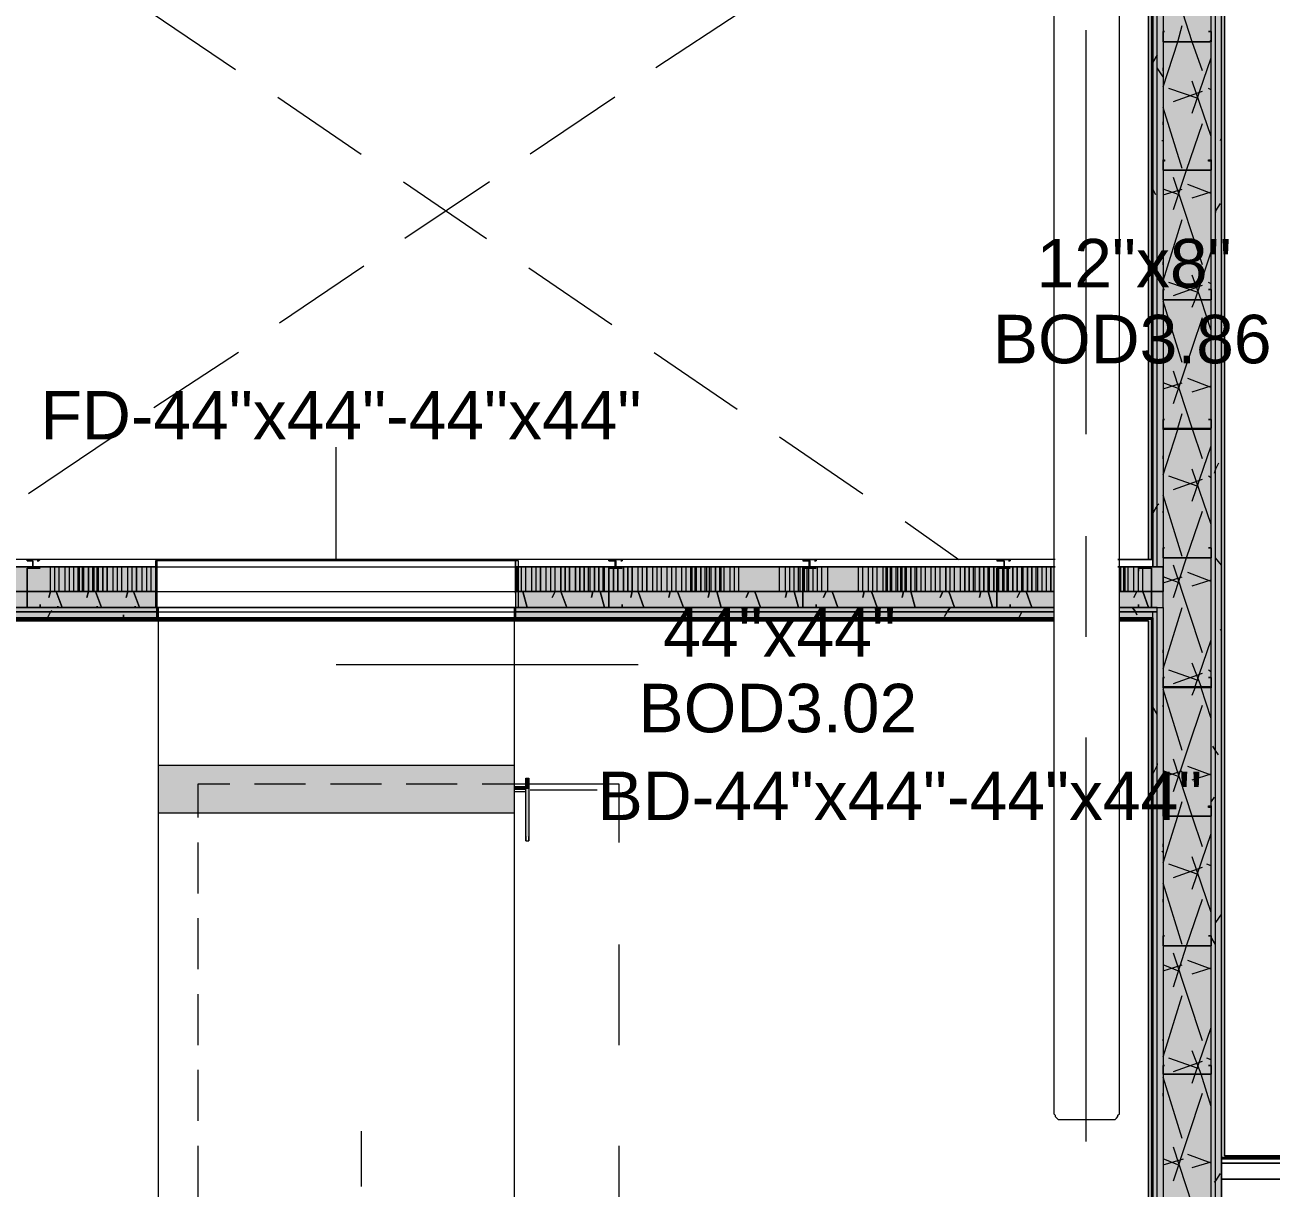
# Model space of a CAD drawing. Header units: metres. Extents: x 39 to 278, y -7 to 151.
# Drawn here: x 61.333 to 65.249, y 29.947 to 33.602 of the extents above; entities that cross this region are included whole.
import ezdxf

# ---------------------------------------------------------------- set-up
doc = ezdxf.new("R2010")
doc.units = ezdxf.units.M
doc.layers.add('HVAC - Ductos', color=5, linetype='Continuous', lineweight=50)
doc.layers.add('PDF_Geometry', color=7, linetype='Continuous', true_color=0xaaaaaa)
doc.layers.add('PDF_Solid Fills', color=7, linetype='Continuous', true_color=0xffffff)
doc.layers.add('PDF_Text', color=7, linetype='Continuous')
doc.styles.add('PDF Helvetica', font='')
doc.styles.get('PDF Helvetica').set_extended_font_data('Helvetica')

msp = doc.modelspace()

# ---------------------------------------------------------------- hatches: boundary and pattern name
at = {"layer": 'PDF_Solid Fills', "lineweight": 0, "transparency": 33554559}
h = msp.add_hatch(color=256, dxfattribs=at)
h.paths.add_polyline_path([(65.0614, 28.7595), (65.0752, 28.7595), (65.0752, 35.0342), (65.0614, 35.0342)])
h.paths.add_polyline_path([(65.0752, 26.5228), (65.0614, 26.5228), (65.0614, 24.9003), (65.0752, 24.9003)])
h = msp.add_hatch(color=256, dxfattribs=at)
h.paths.add_polyline_path([(65.0935, 28.7595), (65.0935, 35.0525), (65.0752, 35.0525), (65.0752, 28.7595)])
h.paths.add_polyline_path([(65.0935, 24.882), (65.0935, 26.5228), (65.0752, 26.5228), (65.0752, 24.882)])
h = msp.add_hatch(color=256, dxfattribs=at)
h.paths.add_polyline_path([(64.9102, 26.5228), (64.8918, 26.5228), (64.8918, 25.0653), (64.9102, 25.0653)])
h.paths.add_polyline_path([(64.8918, 31.8991), (64.9102, 31.8991), (64.9102, 34.8692), (64.8918, 34.8692)])
h.paths.add_polyline_path([(64.8918, 28.7595), (64.9102, 28.7595), (64.9102, 31.7708), (64.8918, 31.7708)])
h = msp.add_hatch(color=256, dxfattribs=at)
h.paths.add_polyline_path([(64.9102, 28.7595), (65.0614, 28.7595), (65.0614, 34.8829), (64.9102, 34.8829)])
h.paths.add_polyline_path([(65.0614, 26.5228), (64.9102, 26.5228), (64.9102, 25.0516), (65.0614, 25.0516)])
h = msp.add_hatch(color=256, dxfattribs=at)
h.paths.add_polyline_path([(64.8918, 26.5228), (64.878, 26.5228), (64.878, 25.0836), (64.8918, 25.0836)])
h.paths.add_polyline_path([(64.878, 31.8991), (64.8918, 31.8991), (64.8918, 34.8508), (64.878, 34.8508)])
h.paths.add_polyline_path([(64.878, 28.7595), (64.8918, 28.7595), (64.8918, 31.7571), (64.878, 31.7571)])
h = msp.add_hatch(color=256, dxfattribs=at)
h.paths.add_polyline_path([(61.7476, 31.8212), (61.7476, 31.8991), (61.0097, 31.8991), (61.0097, 31.8212)])
h.paths.add_polyline_path([(64.7726, 31.8991), (64.7726, 31.8212), (64.9102, 31.8212), (64.9102, 31.8991)])
h.paths.add_polyline_path([(62.8751, 31.8991), (62.8751, 31.8212), (64.5664, 31.8212), (64.5664, 31.8991)])
h = msp.add_hatch(color=256, dxfattribs=at)
h.paths.add_polyline_path([(61.7476, 31.8212), (61.7476, 31.8991), (61.0097, 31.8991), (61.0097, 31.8212)])
h.paths.add_polyline_path([(64.7726, 31.8991), (64.7726, 31.8212), (64.9102, 31.8212), (64.9102, 31.8991)])
h.paths.add_polyline_path([(62.8751, 31.8991), (62.8751, 31.8212), (64.5664, 31.8212), (64.5664, 31.8991)])
h = msp.add_hatch(color=256, dxfattribs=at)
h.paths.add_polyline_path([(61.7476, 31.7708), (61.7476, 31.8212), (60.9318, 31.8212), (60.9318, 31.7708)])
h.paths.add_polyline_path([(64.7726, 31.7708), (64.9102, 31.7708), (64.9102, 31.8212), (64.7726, 31.8212)])
h.paths.add_polyline_path([(64.5664, 31.7708), (64.5664, 31.8212), (62.8751, 31.8212), (62.8751, 31.7708)])
h = msp.add_hatch(color=256, dxfattribs=at)
h.paths.add_polyline_path([(61.7476, 31.7708), (61.7476, 31.8212), (60.9318, 31.8212), (60.9318, 31.7708)])
h.paths.add_polyline_path([(64.7726, 31.7708), (64.9102, 31.7708), (64.9102, 31.8212), (64.7726, 31.8212)])
h.paths.add_polyline_path([(64.5664, 31.7708), (64.5664, 31.8212), (62.8751, 31.8212), (62.8751, 31.7708)])
h = msp.add_hatch(color=256, dxfattribs=at)
h.paths.add_polyline_path([(61.7476, 31.7571), (61.7476, 31.7708), (60.8814, 31.7708), (60.8814, 31.7571)])
h.paths.add_polyline_path([(64.7726, 31.7571), (64.8918, 31.7571), (64.8918, 31.7708), (64.7726, 31.7708)])
h.paths.add_polyline_path([(64.5664, 31.7571), (64.5664, 31.7708), (62.8751, 31.7708), (62.8751, 31.7571)])
h = msp.add_hatch(color=256, dxfattribs=at)
h.paths.add_polyline_path([(61.7476, 31.7571), (61.7476, 31.7708), (60.8814, 31.7708), (60.8814, 31.7571)])
h.paths.add_polyline_path([(64.7726, 31.7571), (64.8918, 31.7571), (64.8918, 31.7708), (64.7726, 31.7708)])
h.paths.add_polyline_path([(64.5664, 31.7571), (64.5664, 31.7708), (62.8751, 31.7708), (62.8751, 31.7571)])
h = msp.add_hatch(color=256, dxfattribs=at)
h.paths.add_polyline_path([(61.7476, 31.7387), (61.7476, 31.7571), (60.8676, 31.7571), (60.8676, 31.7387)])
h.paths.add_polyline_path([(64.7726, 31.7571), (64.7726, 31.7387), (64.8781, 31.7387), (64.8781, 31.7571)])
h.paths.add_polyline_path([(62.8751, 31.7571), (62.8751, 31.7387), (64.5664, 31.7387), (64.5664, 31.7571)])
h = msp.add_hatch(color=256, dxfattribs=at)
h.paths.add_polyline_path([(61.7476, 31.7387), (61.7476, 31.7571), (60.8676, 31.7571), (60.8676, 31.7387)])
h.paths.add_polyline_path([(64.7726, 31.7571), (64.7726, 31.7387), (64.8781, 31.7387), (64.8781, 31.7571)])
h.paths.add_polyline_path([(62.8751, 31.7571), (62.8751, 31.7387), (64.5664, 31.7387), (64.5664, 31.7571)])

# ---------------------------------------------------------------- linework, layer by layer
at = {"layer": 'HVAC - Ductos', "lineweight": 0}
for points in [[(65.1026, 35.0662), (65.0981, 35.0662), (65.0935, 35.0662), (65.0935, 35.0525), (65.0935, 35.0342), (65.0935, 34.9608), (65.0935, 30.0383), (65.0935, 29.9145), (70.0481, 29.9145), (65.0935, 29.9145), (65.0935, 24.9736), (65.0935, 29.8641)], [(62.3114, 31.9175), (62.3114, 32.275)], [(62.3114, 31.592), (63.2602, 31.592)], [(61.9768, 31.2162), (61.876, 31.2162), (61.876, 31.1108)], [(62.2151, 31.2162), (62.0547, 31.2162)], [(62.4534, 31.2162), (62.293, 31.2162)], [(62.6918, 31.2162), (62.5314, 31.2162)], [(63.2006, 31.0329), (63.2006, 31.2162), (62.9164, 31.2162), (62.9072, 31.2162), (62.8706, 31.2162), (62.7697, 31.2162)], [(62.921, 31.1979), (63.1318, 31.1979)], [(61.876, 31.0329), (61.876, 30.8724)], [(61.876, 30.7945), (61.876, 30.6341)], [(63.2006, 30.3958), (63.2006, 30.712)], [(61.876, 30.5562), (61.876, 30.3958)], [(61.876, 30.3178), (61.876, 30.1575)], [(62.3893, 30.1253), (62.3893, 29.9512)], [(61.876, 30.0795), (61.876, 29.9191)], [(63.2006, 29.7633), (63.2006, 30.0795)]]:
    msp.add_lwpolyline(points, dxfattribs=at)
for points in [[(62.8843, 31.9175), (61.743, 31.9175), (61.743, 31.7708), (62.8843, 31.7708)], [(62.8706, 31.7708), (62.8706, 25.6703), (61.7522, 25.6703), (61.7522, 31.7708)], [(62.8706, 31.2758), (62.8706, 31.1245), (61.7522, 31.1245), (61.7522, 31.2758)]]:
    msp.add_lwpolyline(points, close=True, dxfattribs=at)
at = {"layer": 'HVAC - Ductos', "lineweight": 0, "transparency": 33554559}
msp.add_solid([(61.7522, 31.2758), (61.7522, 31.1245), (62.8706, 31.2758), (62.8706, 31.1245)], dxfattribs=at)
at = {"layer": 'PDF_Geometry', "lineweight": 0}
for points in [[(67.4723, 35.0662), (65.0935, 35.0662), (55.0559, 35.0662), (55.0559, 34.8508), (58.2734, 34.8508), (58.2734, 33.21), (58.4567, 33.21), (58.4567, 34.8508), (60.8493, 34.8508), (60.8493, 31.7387), (61.0326, 31.7387), (61.7476, 31.7387), (61.7476, 31.9221), (61.0326, 31.9221), (61.0326, 34.8508), (64.878, 34.8508), (64.878, 31.9221), (64.768, 31.9221)], [(65.0752, 28.7595), (65.0752, 34.8508), (65.0752, 35.0342), (65.0752, 35.0525), (55.0742, 35.0525), (55.0742, 35.0342), (55.0742, 34.8829), (55.0742, 34.8692), (55.2392, 34.8692), (58.2963, 34.8692)], [(55.0742, 28.842), (55.0742, 34.9608), (55.0879, 34.9608), (55.0879, 34.892), (55.0879, 34.9608), (55.0879, 34.892), (55.0879, 35.0342), (65.0614, 35.0342), (65.0614, 34.8829), (64.9102, 34.8829), (64.9102, 34.8692), (64.9102, 34.8508), (64.9102, 31.8991), (64.9102, 31.8212)], [(64.7726, 31.7387), (64.878, 31.7387), (64.878, 28.7595), (65.0935, 28.7595), (65.0935, 34.8508), (65.0935, 34.9608), (67.4723, 34.9608)], [(65.0935, 30.0383), (65.0935, 34.9608)], [(65.0935, 30.0383), (65.0935, 34.9608)], [(58.4384, 34.8692), (60.8676, 34.8692), (60.8676, 34.8508), (60.8676, 31.7571), (60.8814, 31.7571), (61.0326, 31.7571), (61.7476, 31.7571), (62.8751, 31.7571), (62.8751, 31.7708)], [(64.8918, 31.8991), (64.8918, 34.8508), (64.8918, 34.8692), (61.0097, 34.8692)], [(62.8751, 31.8991), (62.8751, 31.8212), (63.1684, 31.8212), (63.778, 31.8212), (64.3876, 31.8212), (64.5664, 31.8212), (64.3876, 31.8212), (63.778, 31.8212), (63.1684, 31.8212), (62.8751, 31.8212), (62.8751, 31.7708), (64.5664, 31.7708), (62.8751, 31.7708), (61.7476, 31.7708), (61.0326, 31.7708), (60.9318, 31.7708), (60.8814, 31.7708), (60.8814, 34.8508)], [(61.0326, 34.8508), (64.8735, 34.8508), (64.8735, 34.8462), (64.8689, 34.8416), (64.8643, 34.8416), (61.0326, 34.8416), (64.8643, 34.8416), (61.0326, 34.8416), (64.8643, 34.8416), (64.8689, 34.8416), (64.8735, 34.8462), (64.8735, 34.8508), (61.0326, 34.8508), (61.0097, 34.8508), (61.0097, 31.8991), (61.0326, 31.8991), (61.7476, 31.8991), (62.8751, 31.8991), (64.571, 31.8991), (62.8751, 31.8991), (62.8751, 31.9221), (62.8751, 31.7387), (64.5664, 31.7387), (62.8751, 31.7387)], [(64.8735, 34.8462), (64.8735, 31.9221), (64.8735, 34.8508), (64.8735, 34.8462), (64.8689, 34.8416), (64.8643, 34.8416), (64.8643, 31.9221), (64.8643, 34.8416)], [(64.8735, 31.9221), (64.8735, 34.8508)], [(64.878, 28.7595), (65.0935, 28.7595), (65.0935, 34.8508)], [(65.0614, 28.7595), (65.0614, 34.805)], [(65.0935, 34.7958), (65.0935, 30.1895)], [(64.7726, 31.9221), (64.7726, 34.31), (64.768, 34.3146), (64.768, 34.3192), (64.7635, 34.3237), (64.7589, 34.3283), (64.7543, 34.3283), (64.7497, 34.3283), (64.5893, 34.3283), (64.5848, 34.3283), (64.5802, 34.3283), (64.5756, 34.3237), (64.571, 34.3192), (64.571, 34.3146), (64.5664, 34.31), (64.5664, 31.9221)], [(64.5664, 34.1496), (64.5664, 30.1803), (64.571, 30.1758), (64.571, 30.1712), (64.5756, 30.1666), (64.5802, 30.162), (64.5848, 30.162), (64.5893, 30.162), (64.7497, 30.162), (64.7543, 30.162), (64.7589, 30.162), (64.7635, 30.1666), (64.768, 30.1712), (64.768, 30.1758), (64.7726, 30.1803), (64.7726, 34.1496)], [(60.9318, 33.7691), (60.9318, 33.1596), (60.9318, 32.55), (60.9318, 31.8991), (60.9318, 31.8212), (61.0097, 31.8212), (61.0326, 31.8212), (61.3397, 31.8212), (61.7476, 31.8212), (62.8751, 31.8212), (63.1684, 31.8212), (63.778, 31.8212), (64.3876, 31.8212), (64.5664, 31.8212)], [(61.7292, 33.6408), (61.9951, 33.462)], [(63.581, 33.6408), (63.3152, 33.4666)], [(64.6672, 33.5858), (64.6672, 32.3162)], [(64.9147, 33.5812), (64.9147, 33.5812)], [(65.0522, 33.5812), (65.0522, 33.5812)], [(62.128, 33.375), (62.3893, 33.1962)], [(63.1868, 33.375), (62.921, 33.1962)], [(64.9102, 33.1458), (64.9102, 33.1458)], [(64.9102, 33.1458), (64.9102, 33.1458)], [(62.5222, 33.1091), (62.7834, 32.9304)], [(62.7926, 33.1091), (62.5268, 32.9304)], [(62.3984, 32.8433), (62.1326, 32.6646)], [(62.9164, 32.8387), (63.1776, 32.66)], [(64.9147, 32.77), (64.9147, 32.77)], [(65.0522, 32.77), (65.0522, 32.77)], [(64.9102, 32.7379), (64.9102, 32.7379)], [(64.9102, 32.7379), (64.9102, 32.7379)], [(62.0043, 32.5729), (61.7384, 32.3987)], [(63.3106, 32.5729), (63.5718, 32.3941)], [(64.9147, 32.362), (64.9147, 32.362)], [(65.0522, 32.362), (65.0522, 32.362)], [(64.9102, 32.3345), (64.9102, 32.3345)], [(61.6101, 32.3071), (61.3442, 32.1283)], [(63.7047, 32.3071), (63.966, 32.1283)], [(64.0989, 32.0412), (64.2685, 31.9221)], [(64.6672, 31.9954), (64.6672, 31.6791)], [(61.7476, 31.8991), (61.7476, 31.8212), (62.8751, 31.8212), (62.8751, 31.8991), (62.8751, 31.9221), (61.7476, 31.9221), (61.7476, 31.7387), (61.0326, 31.7387)], [(64.571, 31.9221), (62.8751, 31.9221), (61.7476, 31.9221), (61.7476, 31.8991), (62.8751, 31.8991), (64.571, 31.8991)], [(64.571, 31.9221), (62.8751, 31.9221), (62.8751, 31.7387), (64.5664, 31.7387)], [(64.4106, 31.9221), (64.4106, 31.9221)], [(64.768, 31.9221), (64.878, 31.9221), (64.878, 31.8991), (64.768, 31.8991), (64.878, 31.8991), (64.8918, 31.8991), (64.9102, 31.8991), (64.9102, 31.8212), (64.878, 31.8212)], [(64.878, 31.9221), (64.878, 31.9221)], [(64.9102, 31.9267), (64.9102, 31.9267)], [(64.9102, 31.9267), (64.9102, 31.9267)], [(64.9147, 31.9587), (64.9147, 31.9587)], [(65.0522, 31.9587), (65.0522, 31.9587)], [(61.3672, 31.8945), (61.3718, 31.8945)], [(64.4106, 31.9175), (64.4106, 31.9175)], [(64.8735, 31.8212), (64.7726, 31.8212), (64.8735, 31.8212), (64.9102, 31.8212), (64.9102, 31.8991), (64.768, 31.8991)], [(61.3397, 31.867), (61.3397, 31.867)], [(62.8751, 31.8212), (62.8751, 31.7708), (61.7476, 31.7708), (61.7476, 31.7571), (62.8751, 31.7571), (64.5664, 31.7571)], [(61.7476, 31.8212), (61.7476, 31.7708)], [(64.7726, 31.7708), (64.9102, 31.7708), (64.9102, 31.8212), (64.8735, 31.8212), (64.7726, 31.8212)], [(61.3626, 31.7708), (61.3672, 31.7708)], [(64.5664, 31.7708), (62.8751, 31.7708), (62.8751, 31.7571), (64.5664, 31.7571), (62.8751, 31.7571)], [(63.778, 31.7891), (63.778, 31.7937)], [(64.3876, 31.7754), (64.3876, 31.7754)], [(64.7726, 30.5287), (64.7726, 31.7387), (64.878, 31.7387), (64.7726, 31.7387), (64.878, 31.7387), (64.7726, 31.7387), (64.878, 31.7387), (64.878, 31.7571), (64.7726, 31.7571), (64.8918, 31.7571), (64.8918, 31.7708), (64.7726, 31.7708), (64.878, 31.7708), (64.8918, 31.7708), (64.9102, 31.7708), (64.9102, 28.7595)], [(55.2392, 26.2753), (55.2392, 26.5228), (55.2575, 26.5228), (55.2713, 26.5228), (55.2713, 28.8099), (55.2713, 28.842), (55.2713, 28.8099), (55.2713, 26.5228), (55.2713, 25.0836), (64.878, 25.0836), (55.2759, 25.0836), (64.8735, 25.0836), (64.8735, 31.7387)], [(60.8401, 31.7295), (64.5664, 31.7295), (60.8401, 31.7295)], [(60.8401, 31.7295), (64.5664, 31.7295), (60.8401, 31.7295)], [(61.7476, 31.7571), (61.7476, 31.7387), (60.8493, 31.7387), (61.7476, 31.7387)], [(61.0326, 31.7387), (60.8676, 31.7387), (60.8493, 31.7387), (64.5664, 31.7387), (64.5664, 30.5287)], [(60.8493, 31.7387), (64.5664, 31.7387), (60.8493, 31.7387)], [(60.8493, 31.7387), (64.5664, 31.7387)], [(61.7476, 31.7387), (62.8751, 31.7387), (61.7476, 31.7387)], [(64.8918, 28.7595), (64.8918, 31.7571), (64.878, 31.7571), (64.7726, 31.7571)], [(65.0935, 25.0836), (65.0935, 26.5228), (64.878, 26.5228), (64.878, 26.7016), (64.878, 28.7595), (64.878, 31.7387), (64.7726, 31.7387), (64.8735, 31.7387), (64.7726, 31.7387)], [(64.7726, 31.7387), (64.878, 31.7387), (64.7726, 31.7387)], [(64.8735, 31.7387), (64.8735, 25.0836), (64.8735, 31.7387)], [(64.878, 31.7387), (64.878, 31.7387)], [(64.878, 31.7341), (64.878, 25.0836), (64.878, 26.5228)], [(64.9147, 31.5508), (64.9147, 31.5508)], [(65.0522, 31.5508), (65.0522, 31.5508)], [(64.9102, 31.5233), (64.9102, 31.5233)], [(64.6672, 31.3629), (64.6672, 30.0933)], [(64.9102, 31.1154), (64.9102, 31.1154)], [(64.9102, 31.1154), (64.9102, 31.1154)], [(64.9147, 30.7395), (64.9147, 30.7395)], [(65.0522, 30.7395), (65.0522, 30.7395)], [(64.5664, 30.5287), (64.5664, 30.3178)], [(64.7726, 30.3178), (64.7726, 30.5287)], [(64.9147, 30.3316), (64.9147, 30.3316)], [(65.0522, 30.3316), (65.0522, 30.3316)], [(64.9102, 30.3041), (64.9102, 30.3041)], [(64.9102, 30.3041), (64.9102, 30.3041)], [(65.0935, 30.0383), (70.0481, 30.0383), (65.0935, 30.0383)], [(70.0481, 30.0383), (65.0935, 30.0383), (70.0481, 30.0383)], [(70.0481, 30.0383), (65.0935, 30.0383)], [(65.0935, 30.0383), (70.0481, 30.0383)], [(65.0935, 30.0383), (70.0481, 30.0383), (65.0935, 30.0383)]]:
    msp.add_lwpolyline(points, dxfattribs=at)
for points in [[(65.1026, 34.9608), (65.1026, 30.0474)], [(60.6109, 34.8462), (60.8493, 34.8462), (60.8493, 31.7387), (60.8493, 31.7341), (60.8447, 31.7295), (60.8401, 31.7295), (60.8447, 31.7295), (60.8493, 31.7341), (60.8493, 31.7387), (60.8493, 34.8508), (60.8493, 31.7341), (64.5664, 31.7341), (60.8493, 31.7341), (60.8493, 34.8508), (60.6109, 34.8508), (60.6109, 34.8416), (60.8401, 34.8416), (60.6109, 34.8416)], [(64.878, 31.9221), (64.878, 34.8508), (61.0326, 34.8508), (64.8735, 34.8508), (61.0326, 34.8508), (64.878, 34.8508), (64.878, 31.9221), (64.878, 31.8991)], [(65.0614, 33.5537), (65.0614, 33.5491), (65.0568, 33.5491), (64.9102, 33.5491), (64.9102, 33.5537), (64.9102, 33.5812), (64.9147, 33.5812), (64.9102, 33.5812), (64.9102, 33.5537), (64.9102, 33.5491), (65.0568, 33.5491), (65.0614, 33.5537), (65.0614, 33.5812)], [(65.0522, 33.5812), (65.0614, 33.5812)], [(65.0614, 33.1458), (65.0568, 33.1458), (64.9102, 33.1458), (64.9102, 33.1779), (64.9147, 33.1779), (64.9147, 33.1733), (64.9102, 33.1733), (64.9102, 33.1458), (65.0568, 33.1458), (65.0614, 33.1458), (65.0614, 33.1733), (65.0522, 33.1733), (65.0522, 33.1779), (65.0614, 33.1779)], [(65.0614, 32.7379), (65.0568, 32.7379), (64.9102, 32.7379), (64.9102, 32.77), (64.9147, 32.77), (64.9102, 32.77), (64.9102, 32.7379), (65.0568, 32.7379), (65.0614, 32.7379), (65.0614, 32.77)], [(65.0522, 32.77), (65.0614, 32.77)], [(70.0481, 32.66), (70.0481, 30.0428), (65.0935, 30.0428), (70.0481, 30.0428)], [(65.0614, 32.3345), (65.0568, 32.33), (64.9102, 32.33), (64.9102, 32.3345), (64.9102, 32.362), (64.9147, 32.362), (64.9102, 32.362), (64.9102, 32.3345), (65.0568, 32.3345), (65.0614, 32.3345), (65.0614, 32.362)], [(65.0522, 32.362), (65.0614, 32.362)], [(61.0326, 31.9221), (61.0326, 31.8991), (61.7476, 31.8991), (61.7476, 31.9221)], [(61.381, 31.8945), (61.358, 31.8945), (61.358, 31.9175), (61.3397, 31.9175), (61.3397, 31.9221), (61.3764, 31.9221), (61.381, 31.9221), (61.3764, 31.9175), (61.3718, 31.9175), (61.3764, 31.9175), (61.381, 31.9221), (61.3764, 31.9221), (61.3397, 31.9221), (61.3397, 31.9175), (61.358, 31.9175), (61.358, 31.8945), (61.3397, 31.8945), (61.3397, 31.7708), (61.3764, 31.7708), (61.381, 31.7708), (61.381, 31.78), (61.381, 31.7708), (61.3764, 31.7708), (61.3397, 31.7708), (61.3397, 31.8945)], [(63.2097, 31.8945), (63.1914, 31.8945), (63.1914, 31.9175), (63.1868, 31.9175), (63.1684, 31.9175), (63.1684, 31.9221), (63.2097, 31.9221), (63.2097, 31.9175), (63.2052, 31.9175), (63.2097, 31.9175), (63.2097, 31.9221), (63.1684, 31.9221), (63.1684, 31.9175), (63.1868, 31.9175), (63.1868, 31.8945), (63.1684, 31.8945), (63.1684, 31.7708), (63.2097, 31.7708), (63.2097, 31.78), (63.2097, 31.7708), (63.1684, 31.7708), (63.1684, 31.8945)], [(63.8193, 31.8945), (63.801, 31.8945), (63.801, 31.9175), (63.7964, 31.9175), (63.7826, 31.9175), (63.778, 31.9221), (63.7826, 31.9221), (63.8193, 31.9221), (63.8193, 31.9175), (63.8147, 31.9175), (63.8193, 31.9175), (63.8193, 31.9221), (63.778, 31.9221), (63.778, 31.9175), (63.7964, 31.9175), (63.7964, 31.8945), (63.778, 31.8945), (63.778, 31.7708), (63.8193, 31.7708), (63.8193, 31.78), (63.8193, 31.7708), (63.778, 31.7708), (63.778, 31.8945)], [(64.4289, 31.8945), (64.4106, 31.8945), (64.4106, 31.9175), (64.406, 31.9175), (64.3922, 31.9175), (64.3922, 31.9221), (64.4289, 31.9221), (64.4289, 31.9175), (64.4243, 31.9175), (64.4289, 31.9175), (64.4289, 31.9221), (64.3876, 31.9221), (64.3876, 31.9175), (64.406, 31.9175), (64.4106, 31.9175), (64.4106, 31.8945), (64.3876, 31.8945), (64.3876, 31.7708), (64.4289, 31.7708), (64.4289, 31.78), (64.4289, 31.7708), (64.3876, 31.7708), (64.3876, 31.8945)], [(65.0614, 31.9267), (65.0568, 31.9267), (64.9102, 31.9267), (64.9102, 31.9587), (64.9147, 31.9587), (64.9102, 31.9587), (64.9102, 31.9267), (65.0568, 31.9267), (65.0614, 31.9267), (65.0614, 31.9587)], [(65.0522, 31.9587), (65.0614, 31.9587)], [(61.7476, 31.8212), (61.7476, 31.8991), (61.0097, 31.8991), (61.0097, 31.8212), (61.3397, 31.8212)], [(64.8368, 31.7708), (64.8322, 31.7708), (64.8322, 31.78), (64.8322, 31.7708), (64.8368, 31.7708), (64.8735, 31.7708), (64.8735, 31.8945), (64.8368, 31.8945), (64.8322, 31.8945), (64.8322, 31.8854), (64.8322, 31.8945), (64.8368, 31.8945), (64.8735, 31.8945), (64.8735, 31.7708)], [(61.7476, 31.7708), (61.7476, 31.8212), (61.3397, 31.8212), (60.9318, 31.8212), (60.9318, 31.7708)], [(61.7476, 31.7571), (61.7476, 31.7708), (60.8814, 31.7708), (60.8814, 31.7571)], [(64.8643, 31.7295), (64.8643, 25.0928), (64.8689, 25.0928), (64.8689, 25.0882), (64.8735, 25.0836), (64.8689, 25.0882), (64.8689, 25.0928), (64.8643, 25.0928), (55.2851, 25.0928), (64.8643, 25.0928)], [(62.8751, 31.7571), (62.8751, 31.7387), (64.5664, 31.7387), (60.8493, 31.7387), (64.5664, 31.7387), (62.8751, 31.7387), (61.7476, 31.7387), (62.8751, 31.7387)], [(61.7476, 31.7387), (61.7476, 31.7571), (60.8676, 31.7571), (60.8676, 31.7387)], [(64.878, 31.7341), (64.7726, 31.7341)], [(64.7726, 31.7295), (64.8643, 31.7295)], [(64.7726, 31.7295), (64.8643, 31.7295)], [(65.0614, 31.5233), (65.0614, 31.5187), (65.0568, 31.5187), (64.9102, 31.5187), (64.9102, 31.5233), (64.9102, 31.5508), (64.9147, 31.5508), (64.9102, 31.5508), (64.9102, 31.5233), (65.0568, 31.5233), (65.0614, 31.5233), (65.0614, 31.5508)], [(65.0522, 31.5508), (65.0614, 31.5508)], [(65.0614, 31.1154), (65.0568, 31.1154), (64.9102, 31.1154), (64.9102, 31.1474), (64.9147, 31.1474), (64.9147, 31.1428), (64.9102, 31.1428), (64.9102, 31.1154), (65.0568, 31.1154), (65.0614, 31.1154), (65.0614, 31.1428), (65.0522, 31.1428), (65.0522, 31.1474), (65.0614, 31.1474)], [(65.0614, 30.712), (65.0614, 30.7075), (65.0568, 30.7075), (64.9102, 30.7075), (64.9102, 30.712), (64.9102, 30.7395), (64.9147, 30.7395), (64.9102, 30.7395), (64.9102, 30.712), (64.9102, 30.7075), (65.0568, 30.7075), (65.0614, 30.7075), (65.0614, 30.712), (65.0614, 30.7395)], [(65.0522, 30.7395), (65.0614, 30.7395)], [(65.0614, 30.3041), (65.0568, 30.3041), (64.9102, 30.3041), (64.9102, 30.3316), (64.9147, 30.3316), (64.9102, 30.3316), (64.9102, 30.3041), (65.0568, 30.3041), (65.0614, 30.3041), (65.0614, 30.3316)], [(65.0522, 30.3316), (65.0614, 30.3316)], [(65.1026, 30.0474), (70.0389, 30.0474)], [(65.1026, 30.0474), (70.0389, 30.0474)], [(70.0481, 30.0383), (65.0935, 30.0383)], [(70.0481, 30.0245), (65.0935, 30.0245)], [(65.0935, 29.9741), (70.0481, 29.9741)]]:
    msp.add_lwpolyline(points, close=True, dxfattribs=at)
at = {"layer": 'PDF_Geometry', "color": 254, "lineweight": 0, "true_color": 0xdddddd}
for points in [[(65.0339, 33.4575), (65.0018, 33.5491), (64.9422, 33.7325)], [(64.9102, 33.4071), (64.956, 33.5491), (64.9698, 33.5996)], [(65.0018, 33.3246), (65.0614, 33.4987)], [(64.9102, 33.4575), (64.9102, 33.4666)], [(65.0614, 33.2512), (65.0018, 33.4254)], [(64.9102, 33.3933), (64.9102, 33.3933)], [(65.0201, 33.3704), (64.9285, 33.4025)], [(64.9422, 33.3612), (65.0339, 33.3933)], [(65.0614, 33.3979), (65.0522, 33.4025)], [(64.9698, 33.1504), (64.9102, 33.3428)], [(64.9102, 33.2879), (64.9102, 33.2971)], [(64.9422, 33.0221), (64.9835, 33.1458), (65.0339, 33.2925)], [(65.0339, 32.8479), (64.9422, 33.1229)], [(65.0614, 33.0724), (64.9881, 33.1)], [(64.9606, 33.0678), (64.9102, 33.0862)], [(64.9102, 33.0678), (64.9698, 33.0862)], [(65.0018, 33.0587), (65.0614, 33.077)], [(64.9102, 32.7974), (64.9698, 32.99)], [(65.0018, 32.715), (65.011, 32.7379), (65.0614, 32.8891)], [(64.9102, 32.8479), (64.9102, 32.8571)], [(64.9102, 32.7837), (64.9102, 32.7837)], [(65.0201, 32.7608), (64.9285, 32.7928)], [(64.9422, 32.7517), (65.0339, 32.7837)], [(65.0614, 32.6416), (65.0293, 32.7379), (65.0018, 32.8158)], [(65.0614, 32.7883), (65.0522, 32.7928)], [(64.9698, 32.5408), (64.9102, 32.7333)], [(64.9102, 32.6783), (64.9102, 32.6829)], [(64.9422, 32.4124), (65.0339, 32.6829)], [(65.0339, 32.2383), (65.0018, 32.3345), (64.9422, 32.5133)], [(64.9606, 32.4583), (64.9102, 32.4767)], [(64.9102, 32.4583), (64.9698, 32.4767)], [(65.0614, 32.4629), (64.9881, 32.4904)], [(65.0018, 32.4491), (65.0614, 32.4675)], [(64.956, 32.3345), (64.9698, 32.3804)], [(64.9102, 32.1879), (64.956, 32.33)], [(65.0018, 32.1054), (65.0614, 32.2795)], [(64.9102, 32.2383), (64.9102, 32.2474)], [(65.0614, 32.0321), (65.0018, 32.2062)], [(64.9102, 32.1741), (64.9102, 32.1741)], [(65.0201, 32.1512), (64.9285, 32.1833)], [(64.9422, 32.142), (65.0339, 32.1741)], [(65.0614, 32.1787), (65.0522, 32.1833)], [(64.9698, 31.9312), (64.9102, 32.1237)], [(64.9102, 32.0687), (64.9102, 32.0733)], [(64.9422, 31.8029), (64.9835, 31.9267), (65.0339, 32.0733)], [(65.0339, 31.6287), (64.9422, 31.9037)], [(65.0614, 31.8533), (64.9881, 31.8808)], [(64.9606, 31.8487), (64.9102, 31.867)], [(64.9102, 31.8487), (64.9698, 31.867)], [(65.0018, 31.8395), (65.0614, 31.8579)], [(62.898, 31.7708), (62.898, 31.7708)], [(62.898, 31.7708), (62.898, 31.7708)], [(63.0218, 31.7708), (63.0218, 31.7708)], [(63.0218, 31.7708), (63.0218, 31.7708)], [(63.2647, 31.7708), (63.2647, 31.7708)], [(63.2647, 31.7708), (63.2647, 31.7708)], [(63.3884, 31.7708), (63.3884, 31.7708)], [(63.3884, 31.7708), (63.3884, 31.7708)], [(63.5076, 31.7708), (63.5076, 31.7708)], [(63.5076, 31.7708), (63.5076, 31.7708)], [(63.6314, 31.7708), (63.6314, 31.7708)], [(63.6314, 31.7708), (63.6314, 31.7708)], [(63.8743, 31.7708), (63.8743, 31.7708)], [(63.8743, 31.7708), (63.8743, 31.7708)], [(63.998, 31.7708), (63.998, 31.7708)], [(63.998, 31.7708), (63.998, 31.7708)], [(64.1172, 31.7708), (64.1172, 31.7708)], [(64.1172, 31.7708), (64.1172, 31.7708)], [(64.241, 31.7708), (64.241, 31.7708)], [(64.241, 31.7708), (64.241, 31.7708)], [(64.4839, 31.7708), (64.4839, 31.7708)], [(64.4839, 31.7708), (64.4839, 31.7708)], [(64.9102, 31.5783), (64.9698, 31.7708)], [(65.011, 31.5233), (65.0614, 31.6699)], [(64.9102, 31.6287), (64.9102, 31.6379)], [(65.0201, 31.5416), (64.9285, 31.5737)], [(65.0293, 31.5233), (65.0018, 31.5966)], [(65.0614, 31.5691), (65.0522, 31.5737)], [(64.9102, 31.5645), (64.9102, 31.5645)], [(64.9422, 31.5325), (65.0339, 31.5645)], [(64.9698, 31.3216), (64.9102, 31.5141)], [(65.0018, 31.4958), (65.011, 31.5187)], [(65.0614, 31.4224), (65.0293, 31.5187)], [(64.9102, 31.4591), (64.9102, 31.4637)], [(64.9422, 31.1933), (65.0339, 31.4637)], [(65.0339, 31.0191), (65.0018, 31.1154), (64.9422, 31.2941)], [(64.9606, 31.2391), (64.9102, 31.2575)], [(64.9102, 31.2391), (64.9698, 31.2575)], [(65.0614, 31.2437), (64.9881, 31.2712)], [(65.0018, 31.2299), (65.0614, 31.2483)], [(64.9102, 30.9687), (64.956, 31.1154), (64.9698, 31.1612)], [(65.0018, 30.8862), (65.0614, 31.0604)], [(64.9102, 31.0191), (64.9102, 31.0283)], [(65.0614, 30.8129), (65.0018, 30.987)], [(64.9102, 30.9549), (64.9102, 30.9549)], [(65.0201, 30.9321), (64.9285, 30.9641)], [(64.9422, 30.9229), (65.0339, 30.9549)], [(65.0614, 30.9595), (65.0476, 30.9641)], [(64.9698, 30.712), (64.9102, 30.9045)], [(64.9102, 30.8449), (64.9102, 30.8541)], [(64.9422, 30.5791), (64.9835, 30.7075), (65.0339, 30.8541)], [(65.0339, 30.4095), (64.9422, 30.6845)], [(64.956, 30.6295), (64.9102, 30.6479)], [(64.9102, 30.6295), (64.9698, 30.6479)], [(65.0614, 30.6341), (64.9881, 30.6616)], [(65.0018, 30.6203), (65.0614, 30.6387)], [(64.9102, 30.3591), (64.9698, 30.5516)], [(65.0018, 30.2766), (65.011, 30.3041), (65.0614, 30.4508)], [(64.9102, 30.4095), (64.9102, 30.4141)], [(65.0201, 30.3224), (64.9285, 30.3545)], [(65.0614, 30.2033), (65.0293, 30.3041), (65.0018, 30.3775)], [(65.0614, 30.3499), (65.0476, 30.3545)], [(64.9102, 30.3453), (64.9102, 30.3453)], [(64.9422, 30.3133), (65.0339, 30.3453)], [(64.9698, 30.1025), (64.9102, 30.2949)], [(64.9102, 30.2353), (64.9102, 30.2445)], [(64.9422, 29.9695), (65.0339, 30.2445)], [(65.0339, 29.7999), (65.0018, 29.8962), (64.9422, 30.0749)], [(65.0614, 30.0245), (64.9881, 30.052)], [(64.956, 30.0199), (64.9102, 30.0383)], [(64.9102, 30.0199), (64.9744, 30.0383)], [(65.0018, 30.0108), (65.0614, 30.0291)]]:
    msp.add_lwpolyline(points, dxfattribs=at)
at = {"layer": 'PDF_Geometry', "color": 254, "lineweight": 0, "true_color": 0xd2d2d2}
for points in [[(65.0614, 33.5767), (65.0614, 33.5767)], [(65.0339, 33.5491), (65.0339, 33.5491)], [(64.9468, 32.33), (64.9468, 32.3345)], [(64.9193, 31.9267), (64.9193, 31.9267)], [(65.0431, 31.9267), (65.0431, 31.9267)], [(65.0614, 31.945), (65.0614, 31.945)], [(64.8735, 31.8808), (64.8735, 31.8808)], [(65.0156, 31.5187), (65.0156, 31.5233)], [(64.9239, 30.3041), (64.9285, 30.3041)]]:
    msp.add_lwpolyline(points, dxfattribs=at)
at = {"layer": 'PDF_Geometry', "color": 254, "lineweight": 0, "true_color": 0xeaeaea}
for points in [[(64.8918, 33.5079), (64.878, 33.485)], [(64.9102, 33.4391), (64.8918, 33.4666)], [(64.9102, 33.2374), (64.9056, 33.2374)], [(65.0935, 33.2466), (65.0889, 33.2374)], [(65.0614, 33.1733), (65.0614, 33.1733)], [(64.8872, 33.0678), (64.878, 33.0862)], [(65.0889, 33.0404), (65.0752, 33.0175), (65.0752, 33.0129)], [(65.0844, 32.2245), (65.0752, 32.2062), (65.0706, 32.1925)], [(64.8964, 32.0962), (64.8918, 32.0916), (64.878, 32.0687)], [(65.0935, 31.9037), (65.0752, 31.9267)], [(61.413, 31.8212), (61.413, 31.8991)], [(61.4268, 31.8212), (61.4268, 31.8991)], [(61.4405, 31.8212), (61.4405, 31.8991)], [(61.4588, 31.8212), (61.4588, 31.8991)], [(61.4726, 31.8212), (61.4726, 31.8991)], [(61.4864, 31.8212), (61.4864, 31.8991)], [(61.5001, 31.8212), (61.5001, 31.8991)], [(61.5047, 31.8212), (61.5047, 31.8991)], [(61.5138, 31.8212), (61.5138, 31.8991)], [(61.5184, 31.8212), (61.5184, 31.8991)], [(61.546, 31.8212), (61.546, 31.8991)], [(61.5505, 31.8212), (61.5505, 31.8991)], [(61.5597, 31.8212), (61.5597, 31.8991)], [(61.5642, 31.8212), (61.5642, 31.8991)], [(61.6101, 31.8212), (61.6101, 31.8991)], [(61.6238, 31.8212), (61.6238, 31.8991)], [(61.6376, 31.8212), (61.6376, 31.8991)], [(61.656, 31.8212), (61.656, 31.8991)], [(61.6697, 31.8212), (61.6697, 31.8991)], [(61.7018, 31.8212), (61.7018, 31.8991)], [(61.7155, 31.8212), (61.7155, 31.8991)], [(61.7292, 31.8212), (61.7292, 31.8991)], [(62.8797, 31.8212), (62.8797, 31.8991)], [(62.8934, 31.8212), (62.8934, 31.8991)], [(62.9072, 31.8212), (62.9072, 31.8991)], [(62.9256, 31.8212), (62.9256, 31.8991)], [(62.9393, 31.8212), (62.9393, 31.8991)], [(62.9714, 31.8212), (62.9714, 31.8991)], [(62.9852, 31.8212), (62.9852, 31.8991)], [(62.9989, 31.8212), (62.9989, 31.8991)], [(63.1043, 31.8212), (63.1043, 31.8991)], [(63.1089, 31.8212), (63.1089, 31.8991)], [(63.1502, 31.8212), (63.1502, 31.8991)], [(63.1547, 31.8212), (63.1547, 31.8991)], [(63.196, 31.8991), (63.196, 31.8212), (63.196, 31.8945)], [(63.2602, 31.8212), (63.2602, 31.8991)], [(63.2739, 31.8212), (63.2739, 31.8991)], [(63.306, 31.8212), (63.306, 31.8991)], [(63.3197, 31.8212), (63.3197, 31.8991)], [(63.3334, 31.8212), (63.3334, 31.8991)], [(63.3518, 31.8212), (63.3518, 31.8991)], [(63.3656, 31.8212), (63.3656, 31.8991)], [(63.3793, 31.8212), (63.3793, 31.8991)], [(63.3976, 31.8212), (63.3976, 31.8991)], [(63.4114, 31.8212), (63.4114, 31.8991)], [(63.4252, 31.8212), (63.4252, 31.8991)], [(63.4297, 31.8212), (63.4297, 31.8991)], [(63.4389, 31.8212), (63.4389, 31.8991)], [(63.4434, 31.8212), (63.4434, 31.8991)], [(63.471, 31.8212), (63.471, 31.8991)], [(63.4756, 31.8212), (63.4756, 31.8991)], [(63.4847, 31.8212), (63.4847, 31.8991)], [(63.4893, 31.8212), (63.4893, 31.8991)], [(63.5168, 31.8212), (63.5168, 31.8991)], [(63.5214, 31.8212), (63.5214, 31.8991)], [(63.5306, 31.8212), (63.5306, 31.8991)], [(63.5489, 31.8212), (63.5489, 31.8991)], [(63.5626, 31.8212), (63.5626, 31.8991)], [(63.5764, 31.8212), (63.5764, 31.8991)], [(63.7047, 31.8212), (63.7047, 31.8991)], [(63.723, 31.8212), (63.723, 31.8991)], [(63.7368, 31.8212), (63.7368, 31.8991)], [(63.7506, 31.8212), (63.7506, 31.8991)], [(63.7643, 31.8212), (63.7643, 31.8991)], [(63.7689, 31.8212), (63.7689, 31.8991)], [(63.778, 31.8945), (63.778, 31.8991)], [(63.7826, 31.8212), (63.7826, 31.8991)], [(63.7918, 31.8212), (63.7918, 31.8945)], [(63.7964, 31.8212), (63.7964, 31.8945)], [(63.8102, 31.8212), (63.8102, 31.8991)], [(63.8239, 31.8212), (63.8239, 31.8991)], [(63.8376, 31.8212), (63.8376, 31.8991)], [(63.856, 31.8212), (63.856, 31.8991)], [(63.9522, 31.8212), (63.9522, 31.8991)], [(63.966, 31.8212), (63.966, 31.8991)], [(63.9843, 31.8212), (63.9843, 31.8991)], [(63.998, 31.8212), (63.998, 31.8991)], [(64.0118, 31.8212), (64.0118, 31.8991)], [(64.0302, 31.8212), (64.0302, 31.8991)], [(64.0393, 31.8212), (64.0393, 31.8991)], [(64.0439, 31.8212), (64.0439, 31.8991)], [(64.053, 31.8212), (64.053, 31.8991)], [(64.0576, 31.8212), (64.0576, 31.8991)], [(64.0714, 31.8212), (64.0714, 31.8991)], [(64.076, 31.8212), (64.076, 31.8991)], [(64.0852, 31.8212), (64.0852, 31.8991)], [(64.0897, 31.8212), (64.0897, 31.8991)], [(64.0989, 31.8212), (64.0989, 31.8991)], [(64.1035, 31.8212), (64.1035, 31.8991)], [(64.131, 31.8212), (64.131, 31.8991)], [(64.1356, 31.8212), (64.1356, 31.8991)], [(64.1493, 31.8212), (64.1493, 31.8991)], [(64.163, 31.8212), (64.163, 31.8991)], [(64.1814, 31.8212), (64.1814, 31.8991)], [(64.1951, 31.8212), (64.1951, 31.8991)], [(64.2089, 31.8212), (64.2089, 31.8991)], [(64.241, 31.8212), (64.241, 31.8991)], [(64.2548, 31.8212), (64.2548, 31.8991)], [(64.273, 31.8212), (64.273, 31.8991)], [(64.3143, 31.8212), (64.3143, 31.8991)], [(64.3189, 31.8212), (64.3189, 31.8991)], [(64.3602, 31.8212), (64.3602, 31.8991)], [(64.3647, 31.8212), (64.3647, 31.8991)], [(64.406, 31.8212), (64.406, 31.8945)], [(64.4106, 31.8212), (64.4106, 31.8945)], [(64.4198, 31.8212), (64.4198, 31.8991)], [(64.4243, 31.8212), (64.4243, 31.8991)], [(64.4656, 31.8212), (64.4656, 31.8991)], [(64.4701, 31.8212), (64.4701, 31.8991)], [(64.5114, 31.8212), (64.5114, 31.8991)], [(64.516, 31.8212), (64.516, 31.8991)], [(64.5298, 31.8212), (64.5298, 31.8991)], [(64.5435, 31.8212), (64.5435, 31.8991)], [(64.7726, 31.8212), (64.7726, 31.8991)], [(64.7772, 31.8212), (64.7772, 31.8991)], [(64.7864, 31.8212), (64.7864, 31.8991)], [(64.791, 31.8212), (64.791, 31.8991)], [(64.8002, 31.8212), (64.8002, 31.8991)], [(64.8185, 31.8212), (64.8185, 31.8991)], [(64.8322, 31.8212), (64.8322, 31.8991)], [(64.846, 31.8212), (64.846, 31.8945)], [(64.4656, 31.7708), (64.4656, 31.7708)], [(64.4656, 31.7708), (64.4656, 31.7708)], [(64.4656, 31.7571), (64.4656, 31.7571)], [(64.4656, 31.7571), (64.4656, 31.7571)], [(65.0935, 31.6974), (65.0889, 31.702)], [(64.8918, 31.4316), (64.8918, 31.4362), (64.878, 31.4591)], [(65.0844, 31.3079), (65.0752, 31.3216), (65.066, 31.3354)], [(64.8918, 31.2804), (64.8918, 31.2758), (64.878, 31.2483)], [(65.0706, 31.1749), (65.0614, 31.1612)], [(64.9102, 31.0008), (64.9056, 31.0054)], [(65.0935, 30.8083), (65.0752, 30.7808)], [(65.0752, 30.7808), (65.0752, 30.7808)], [(65.0752, 30.712), (65.0614, 30.7349)], [(65.0889, 29.9925), (65.0752, 29.9695), (65.0706, 29.9649)]]:
    msp.add_lwpolyline(points, dxfattribs=at)
for points in [[(61.5322, 31.8991), (61.5322, 31.8212)], [(61.578, 31.8991), (61.578, 31.8212)], [(61.5918, 31.8991), (61.5918, 31.8212)], [(61.6834, 31.8991), (61.6834, 31.8212)], [(61.7476, 31.8991), (61.7476, 31.8212)], [(62.953, 31.8991), (62.953, 31.8212)], [(63.0172, 31.8991), (63.0172, 31.8212)], [(63.031, 31.8991), (63.031, 31.8212)], [(63.0447, 31.8991), (63.0447, 31.8212)], [(63.063, 31.8991), (63.063, 31.8212)], [(63.0768, 31.8991), (63.0768, 31.8212)], [(63.0906, 31.8991), (63.0906, 31.8212)], [(63.1226, 31.8991), (63.1226, 31.8212)], [(63.1364, 31.8991), (63.1364, 31.8212)], [(63.1684, 31.8991), (63.1684, 31.8212)], [(63.1822, 31.8945), (63.1822, 31.8212)], [(63.2143, 31.8991), (63.2143, 31.8212)], [(63.228, 31.8991), (63.228, 31.8212)], [(63.2418, 31.8991), (63.2418, 31.8212)], [(63.2876, 31.8991), (63.2876, 31.8212)], [(63.4572, 31.8991), (63.4572, 31.8212)], [(63.503, 31.8991), (63.503, 31.8212)], [(64.1172, 31.8991), (64.1172, 31.8212)], [(64.2272, 31.8991), (64.2272, 31.8212)], [(64.2868, 31.8991), (64.2868, 31.8212)], [(64.3006, 31.8991), (64.3006, 31.8212)], [(64.3326, 31.8991), (64.3326, 31.8212)], [(64.3464, 31.8991), (64.3464, 31.8212)], [(64.3785, 31.8991), (64.3785, 31.8212)], [(64.3922, 31.8991), (64.3922, 31.8212)], [(64.438, 31.8991), (64.438, 31.8212)], [(64.4518, 31.8991), (64.4518, 31.8212)], [(64.4839, 31.8991), (64.4839, 31.8212)], [(64.4976, 31.8991), (64.4976, 31.8212)], [(64.5572, 31.8991), (64.5572, 31.8212)], [(63.4022, 31.7479), (63.4068, 31.7571), (63.416, 31.7708), (63.4068, 31.7571)], [(63.416, 31.7571), (63.416, 31.7525), (63.416, 31.7571), (63.4068, 31.7708)], [(64.2226, 31.7433), (64.2318, 31.7571), (64.241, 31.7708), (64.2318, 31.7571)], [(64.823, 31.7571), (64.8276, 31.7479), (64.823, 31.7571), (64.8139, 31.7708)], [(61.4039, 31.7387), (61.413, 31.7571), (61.4176, 31.7616), (61.413, 31.7571)], [(61.6422, 31.7387), (61.6422, 31.7479)], [(63.5397, 31.7433), (63.5443, 31.7387)], [(64.4564, 31.7387), (64.4656, 31.7571)]]:
    msp.add_lwpolyline(points, close=True, dxfattribs=at)
at = {"layer": 'PDF_Geometry', "color": 254, "lineweight": 0, "true_color": 0xdddddd}
for points in [[(61.413, 31.8212), (61.4084, 31.8029)], [(61.4314, 31.8212), (61.4497, 31.7708)], [(61.5322, 31.8212), (61.5276, 31.8029)], [(61.5551, 31.8212), (61.5734, 31.7708)], [(61.656, 31.8212), (61.6514, 31.8029)], [(61.6743, 31.8212), (61.6926, 31.7708)], [(62.8751, 31.8212), (62.8751, 31.8166)], [(62.898, 31.8212), (62.9118, 31.7708)], [(62.9989, 31.8212), (62.9897, 31.8029)], [(63.0172, 31.8212), (63.0356, 31.7708)], [(63.118, 31.8212), (63.1134, 31.8029)], [(63.141, 31.8212), (63.1547, 31.7708)], [(63.2418, 31.8212), (63.2372, 31.8029)], [(63.2602, 31.8212), (63.2784, 31.7708)], [(63.361, 31.8212), (63.3564, 31.8029)], [(63.3839, 31.8212), (63.4022, 31.7708)], [(63.4847, 31.8212), (63.4802, 31.8029)], [(63.5076, 31.8212), (63.5214, 31.7708)], [(63.6084, 31.8212), (63.5993, 31.8029)], [(63.6268, 31.8212), (63.6451, 31.7708)], [(63.7276, 31.8212), (63.723, 31.8029)], [(63.7506, 31.8212), (63.7643, 31.7708)], [(63.8514, 31.8212), (63.8422, 31.8029)], [(63.8698, 31.8212), (63.888, 31.7708)], [(63.9706, 31.8212), (63.966, 31.8029)], [(63.9935, 31.8212), (64.0118, 31.7708)], [(64.0943, 31.8212), (64.0897, 31.8029)], [(64.1172, 31.8212), (64.131, 31.7708)], [(64.218, 31.8212), (64.2089, 31.8029)], [(64.2364, 31.8212), (64.2548, 31.7708)], [(64.3372, 31.8212), (64.3326, 31.8029)], [(64.3602, 31.8212), (64.3739, 31.7708)], [(64.461, 31.8212), (64.4518, 31.8029)], [(64.4793, 31.8212), (64.4976, 31.7708)], [(64.8276, 31.8212), (64.8185, 31.8029)], [(64.846, 31.8212), (64.8643, 31.7708)], [(61.436, 31.7754), (61.436, 31.7708)], [(61.5597, 31.7754), (61.5597, 31.7708)], [(61.6789, 31.7754), (61.6789, 31.7708)], [(63.1456, 31.7708), (63.141, 31.7708)], [(63.7552, 31.7708), (63.7506, 31.7708)], [(64.3647, 31.7708), (64.3602, 31.7708)]]:
    msp.add_lwpolyline(points, close=True, dxfattribs=at)
at = {"layer": 'PDF_Geometry', "color": 1, "lineweight": 0}
for points in [[(62.9072, 31.0512), (62.9072, 31.0466), (62.9072, 31.042), (62.9072, 31.0374), (62.9072, 31.042), (62.9072, 31.0466), (62.9072, 31.0512), (62.9072, 31.2025), (62.9072, 31.2345), (62.9164, 31.2345), (62.9164, 31.2025), (62.9072, 31.2025), (62.9072, 31.2071), (62.9072, 31.2116), (62.9072, 31.2071), (62.8706, 31.2071)], [(62.8706, 31.1933), (62.9072, 31.1933)], [(62.9164, 31.2025), (62.9164, 31.0512), (62.9164, 31.0466), (62.9164, 31.042), (62.9164, 31.0374), (62.9164, 31.042), (62.9164, 31.0466), (62.9164, 31.0512)], [(62.9072, 31.0374), (62.9072, 31.0374)], [(62.9072, 31.0374), (62.9164, 31.0374)], [(62.9164, 31.0374), (62.9164, 31.0374)]]:
    msp.add_lwpolyline(points, dxfattribs=at)
msp.add_lwpolyline([(62.9164, 31.2025), (62.9164, 31.2071), (62.9164, 31.2116), (62.9164, 31.2071)], close=True, dxfattribs=at)
at = {"layer": 'PDF_Solid Fills', "color": 1, "lineweight": 0, "transparency": 33554559}
for points in [[(62.9072, 31.2345), (62.9072, 31.2025), (62.9164, 31.2345), (62.9164, 31.2025)], [(62.8706, 31.2071), (62.8706, 31.1979), (62.9072, 31.2071), (62.9072, 31.1979)], [(62.9072, 31.2025), (62.9072, 31.0512), (62.9164, 31.2025), (62.9164, 31.0512)]]:
    msp.add_solid(points, dxfattribs=at)

# ---------------------------------------------------------------- texts
at = {"layer": 'PDF_Text', "lineweight": 0, "attachment_point": 4, "style": 'PDF Helvetica'}
for s, insert, char_height in [('12"x8"', (64.5123, 32.852), 0.15247), ('BOD3.86', (64.3748, 32.6136), 0.15247), ('FD-44"x44"-44"x44"', (61.3818, 32.3753), 0.152471), ('44"x44"', (63.3389, 31.6923), 0.15247), ('BOD3.02', (63.261, 31.454), 0.15247), ('BD-44"x44"-44"x44"', (63.1327, 31.179), 0.152471)]:
    msp.add_mtext(s, dxfattribs=dict(at, insert=insert, char_height=char_height))

doc.saveas('drawing.dxf')
